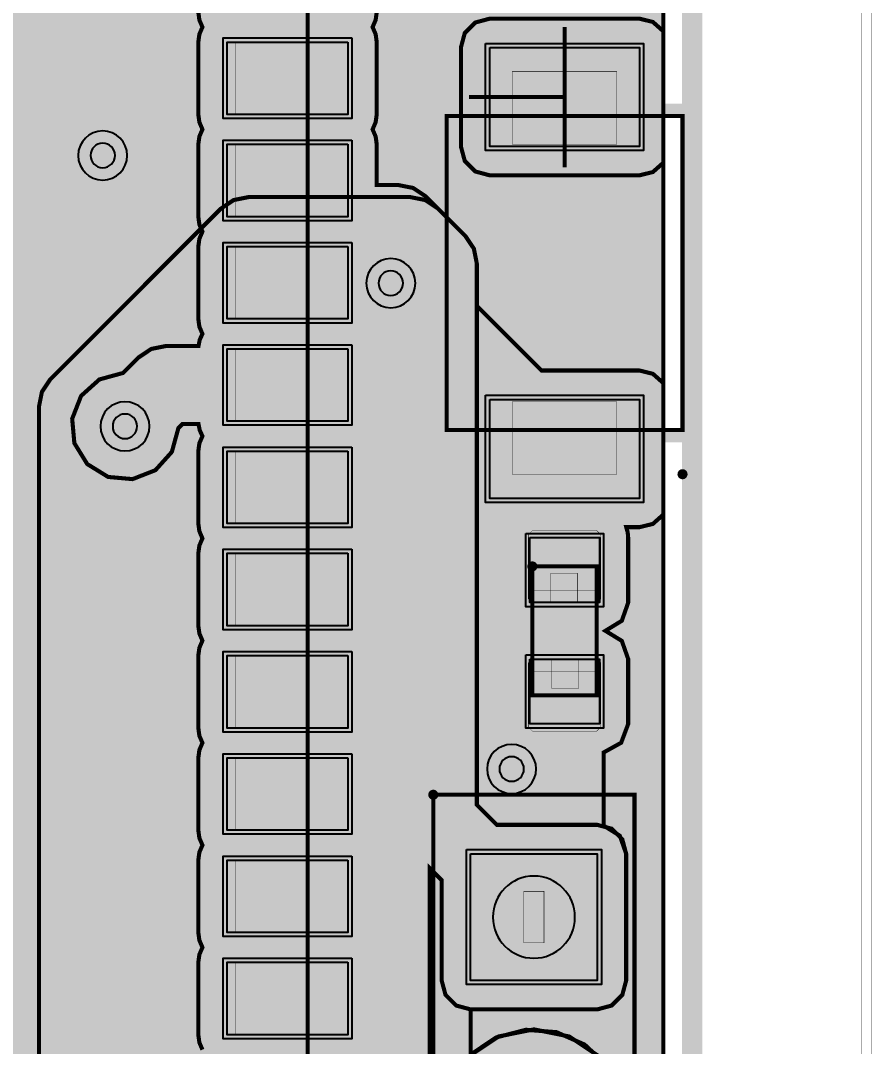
# Model space of a CAD drawing. Header units: millimetres. Extents: x -37.3 to -4.1, y -46.3 to 7.
# Drawn here: x -14.63 to -4.06, y -15.07 to -2.33 of the extents above; entities that cross this region are included whole.
import ezdxf

# ---------------------------------------------------------------- set-up
doc = ezdxf.new("R2010")
doc.units = ezdxf.units.MM
doc.header["$MEASUREMENT"] = 0
for name, color, linetype, true_color in [('Board-Outline-Layer', 7, 'Continuous', 0xff00ff), ('Bottom-Layer', 7, 'Continuous', 0x0000ff), ('Bottom-Paste-Mask-Layer', 7, 'Continuous', 0x800000), ('Bottom-Solder-Mask-Layer', 7, 'Continuous', 0xaa00ff), ('Component-Marking-Layer', 7, 'Continuous', 0x66ffcc), ('Component-Shape-Layer', 7, 'Continuous', 0x00cccc), ('Hole-Layer', 7, 'Continuous', 0x222222), ('Multi-Layer', 7, 'Continuous', 0xc0c0c0), ('Pin-Soldering-Layer', 7, 'Continuous', 0xcc9999), ('Top-Layer', 7, 'Continuous', 0xff0000), ('Top-Paste-Mask-Layer', 7, 'Continuous', 0x808080), ('Top-Silkscreen-Layer', 7, 'Continuous', 0xffcc00), ('Top-Solder-Mask-Layer', 7, 'Continuous', 0x800080)]:
    doc.layers.add(name, color=color, linetype=linetype, true_color=true_color)

msp = doc.modelspace()

# ---------------------------------------------------------------- hatches: boundary and pattern name
at = {"layer": 'Bottom-Layer'}
for points in [[(-12.201, -44.642), (-15.371, -44.642), (-15.125, -44.428), (-14.965, -44.144), (-14.91, -43.823), (-14.91, -43.223), (-15.005, -42.807), (-15.271, -42.474), (-15.655, -42.289), (-16.081, -42.289), (-16.465, -42.474), (-16.731, -42.807), (-16.826, -43.223), (-16.826, -43.823), (-16.771, -44.144), (-16.611, -44.428), (-16.366, -44.642), (-24.02, -44.642), (-23.775, -44.428), (-23.615, -44.144), (-23.56, -43.823), (-23.56, -43.223), (-23.655, -42.807), (-23.921, -42.474), (-24.305, -42.289), (-24.731, -42.289), (-25.115, -42.474), (-25.381, -42.807), (-25.476, -43.223), (-25.476, -43.823), (-25.421, -44.144), (-25.261, -44.428), (-25.016, -44.642), (-30.652, -44.642), (-30.373, -44.275), (-30.232, -43.837), (-30.246, -43.376), (-30.414, -42.946), (-30.715, -42.598), (-31.116, -42.37), (-30.847, -42.026), (-30.724, -41.607), (-30.765, -41.173), (-30.964, -40.784), (-31.293, -40.497), (-31.02, -40.276), (-30.825, -39.982), (-26.167, -39.982), (-25.186, -40.963), (-25.029, -41.068), (-24.843, -41.105), (-15.207, -41.105), (-14.567, -41.745), (-14.41, -41.85), (-14.224, -41.887), (-11.684, -41.887), (-11.498, -41.85), (-11.341, -41.745), (-8.039, -38.443), (-7.934, -38.286), (-7.897, -38.1), (-7.897, -35.123), (-7.746, -34.858), (-7.729, -34.554), (-7.851, -34.274), (-8.085, -34.078), (-8.382, -34.008), (-8.679, -34.078), (-8.913, -34.274), (-9.035, -34.554), (-9.018, -34.858), (-8.867, -35.123), (-8.867, -37.899), (-11.438, -40.47), (-11.499, -40.322), (-11.593, -40.193), (-11.593, -39.314), (-11.442, -39.049), (-11.425, -38.745), (-11.547, -38.465), (-11.781, -38.269), (-12.078, -38.199), (-12.375, -38.269), (-12.609, -38.465), (-12.73, -38.745), (-12.714, -39.049), (-12.563, -39.314), (-12.563, -40.193), (-12.699, -40.412), (-12.741, -40.666), (-12.683, -40.917), (-14.023, -40.917), (-14.663, -40.277), (-14.82, -40.172), (-15.006, -40.135), (-15.035, -40.135), (-14.979, -39.958), (-14.96, -39.773), (-14.96, -38.873), (-15.05, -38.479), (-15.302, -38.163), (-15.666, -37.988), (-16.07, -37.988), (-16.434, -38.163), (-16.686, -38.479), (-16.776, -38.873), (-16.776, -39.37), (-17.049, -39.182), (-17.378, -39.139), (-17.69, -39.25), (-17.917, -39.491), (-18.01, -39.809), (-17.948, -40.135), (-22.438, -40.135), (-22.376, -39.809), (-22.468, -39.491), (-22.696, -39.25), (-23.008, -39.139), (-23.337, -39.182), (-23.61, -39.37), (-23.61, -38.873), (-23.7, -38.479), (-23.952, -38.163), (-24.316, -37.988), (-24.72, -37.988), (-25.084, -38.163), (-25.336, -38.479), (-25.426, -38.873), (-25.426, -39.351), (-25.623, -39.154), (-25.781, -39.049), (-25.966, -39.012), (-30.825, -39.012), (-31.02, -38.719), (-31.293, -38.497), (-30.964, -38.21), (-30.765, -37.821), (-30.724, -37.387), (-30.847, -36.968), (-31.116, -36.624), (-30.706, -36.389), (-30.402, -36.028), (-30.24, -35.585), (-30.239, -35.113), (-30.4, -34.669), (-30.703, -34.307), (-31.112, -34.071), (-31.577, -33.989), (-32.177, -33.989), (-32.642, -34.071), (-33.051, -34.307), (-33.354, -34.669), (-33.515, -35.113), (-33.514, -35.585), (-33.352, -36.028), (-33.048, -36.389), (-32.638, -36.624), (-32.907, -36.968), (-33.03, -37.387), (-32.989, -37.821), (-32.79, -38.21), (-32.461, -38.497), (-32.767, -38.756), (-32.966, -39.103), (-33.035, -39.497), (-32.966, -39.891), (-32.767, -40.238), (-32.461, -40.497), (-32.79, -40.784), (-32.989, -41.173), (-33.03, -41.607), (-32.907, -42.026), (-32.638, -42.37), (-33.039, -42.598), (-33.34, -42.946), (-33.508, -43.376), (-33.522, -43.837), (-33.381, -44.275), (-33.102, -44.642), (-33.932, -44.642), (-33.932, -0.358), (-6.648, -0.358), (-6.648, -44.642), (-7.808, -44.642), (-7.771, -44.555), (-7.759, -44.461), (-7.759, -42.661), (-7.807, -42.482), (-7.938, -42.351), (-8.117, -42.303), (-9.917, -42.303), (-10.096, -42.351), (-10.227, -42.482), (-10.275, -42.661), (-10.275, -44.461), (-10.263, -44.555), (-10.226, -44.642), (-10.913, -44.642), (-10.564, -44.334), (-10.351, -43.92), (-10.303, -43.457), (-10.427, -43.009), (-10.705, -42.635), (-11.1, -42.389), (-11.557, -42.303), (-12.014, -42.389), (-12.409, -42.635), (-12.687, -43.009), (-12.811, -43.457), (-12.763, -43.92), (-12.55, -44.334)], [(-16.345, -20.866), (-16.45, -21.023), (-16.487, -21.209), (-16.487, -22.408), (-16.638, -22.673), (-16.655, -22.978), (-16.533, -23.257), (-16.299, -23.453), (-16.002, -23.523), (-15.705, -23.453), (-15.471, -23.257), (-15.349, -22.978), (-15.366, -22.673), (-15.517, -22.408), (-15.517, -21.41), (-13.82, -19.713), (-13.82, -21.826), (-14.119, -21.697), (-14.443, -21.726), (-14.715, -21.906), (-14.868, -22.193), (-14.866, -22.519), (-14.709, -22.804), (-14.709, -25.71), (-14.872, -26.021), (-14.853, -26.372), (-14.658, -26.663), (-14.341, -26.815), (-23.391, -35.865), (-23.733, -35.974), (-23.968, -36.245), (-24.027, -36.6), (-23.893, -36.932), (-23.605, -37.147), (-23.248, -37.18), (-22.926, -37.022), (-22.733, -36.719), (-22.578, -36.985), (-22.319, -37.153), (-22.013, -37.185), (-21.725, -37.076), (-21.517, -36.848), (-21.435, -36.551), (-9.69, -24.806), (-9.585, -24.648), (-9.548, -24.463), (-9.548, -12.855), (-9.401, -13.003), (-9.401, -14.249), (-9.353, -14.428), (-9.221, -14.56), (-9.042, -14.608), (-7.468, -14.608), (-7.289, -14.56), (-7.157, -14.428), (-7.109, -14.249), (-7.109, -12.675), (-7.157, -12.496), (-7.289, -12.364), (-7.468, -12.316), (-8.714, -12.316), (-8.964, -12.067), (-8.964, -5.346), (-9.001, -5.16), (-9.106, -5.003), (-9.448, -4.661), (-9.605, -4.556), (-9.791, -4.519), (-11.799, -4.519), (-11.985, -4.556), (-12.142, -4.661), (-14.262, -6.781), (-14.367, -6.938), (-14.404, -7.124), (-14.404, -18.925)], [(-9.042, -12.675), (-7.468, -12.675), (-7.468, -14.249), (-9.042, -14.249)], [(-8.255, -14.856), (-8.693, -14.944), (-9.065, -15.192), (-9.313, -15.564), (-9.401, -16.002), (-9.313, -16.44), (-9.065, -16.812), (-8.693, -17.06), (-8.255, -17.148), (-7.817, -17.06), (-7.445, -16.812), (-7.197, -16.44), (-7.109, -16.002), (-7.197, -15.564), (-7.445, -15.192), (-7.817, -14.944)]]:
    msp.add_hatch(color=256, dxfattribs=at).paths.add_polyline_path(points)
at = {"layer": 'Bottom-Paste-Mask-Layer'}
msp.add_hatch(color=256, dxfattribs=at).paths.add_polyline_path([(-9.042, -12.675), (-7.468, -12.675), (-7.468, -14.249), (-9.042, -14.249)])
at = {"layer": 'Bottom-Solder-Mask-Layer'}
msp.add_hatch(color=256, dxfattribs=at).paths.add_polyline_path([(-9.093, -12.624), (-7.417, -12.624), (-7.417, -14.3), (-9.093, -14.3)])
at = {"layer": 'Component-Marking-Layer'}
for points in [[(-6.469, -7.961, 1), (-6.349, -7.961, 1)], [(-6.469, -7.961, 1), (-6.349, -7.961, 1)], [(-8.334, -9.106, 1), (-8.214, -9.106, 1)], [(-8.334, -9.106, 1), (-8.214, -9.106, 1)], [(-9.565, -11.942, 1), (-9.445, -11.942, 1)], [(-9.565, -11.942, 1), (-9.445, -11.942, 1)]]:
    msp.add_hatch(color=256, dxfattribs=at).paths.add_polyline_path(points)
at = {"layer": 'Hole-Layer'}
msp.add_hatch(color=256, dxfattribs=at).paths.add_polyline_path([(-8.765, -13.462, 1), (-7.745, -13.462, 1)])
at = {"layer": 'Multi-Layer'}
msp.add_hatch(color=256, dxfattribs=at).paths.add_polyline_path([(-9.042, -12.675), (-7.468, -12.675), (-7.468, -14.249), (-9.042, -14.249)])
msp.add_hatch(color=256, dxfattribs=at).paths.add_polyline_path([(-9.042, -12.675), (-7.468, -12.675), (-7.468, -14.249), (-9.042, -14.249)])
msp.add_hatch(color=256, dxfattribs=at).paths.add_polyline_path([(-9.042, -12.675), (-7.468, -12.675), (-7.468, -14.249), (-9.042, -14.249)])
at = {"layer": 'Pin-Soldering-Layer'}
for points in [[(-11.066, -3.493), (-11.966, -3.493), (-11.966, -2.593), (-11.066, -2.593)], [(-11.066, -3.493), (-11.966, -3.493), (-11.966, -2.593), (-11.066, -2.593)], [(-7.224, -2.961), (-7.224, -3.861), (-8.524, -3.861), (-8.524, -2.961)], [(-7.224, -2.961), (-7.224, -3.861), (-8.524, -3.861), (-8.524, -2.961)], [(-11.066, -4.763), (-11.966, -4.763), (-11.966, -3.863), (-11.066, -3.863)], [(-11.066, -4.763), (-11.966, -4.763), (-11.966, -3.863), (-11.066, -3.863)], [(-11.066, -6.033), (-11.966, -6.033), (-11.966, -5.133), (-11.066, -5.133)], [(-11.066, -6.033), (-11.966, -6.033), (-11.966, -5.133), (-11.066, -5.133)], [(-11.066, -7.303), (-11.966, -7.303), (-11.966, -6.403), (-11.066, -6.403)], [(-11.066, -7.303), (-11.966, -7.303), (-11.966, -6.403), (-11.066, -6.403)], [(-7.224, -7.961), (-8.524, -7.961), (-8.524, -7.061), (-7.224, -7.061)], [(-7.224, -7.961), (-8.524, -7.961), (-8.524, -7.061), (-7.224, -7.061)], [(-11.066, -8.573), (-11.966, -8.573), (-11.966, -7.673), (-11.066, -7.673)], [(-11.066, -8.573), (-11.966, -8.573), (-11.966, -7.673), (-11.066, -7.673)], [(-11.066, -9.843), (-11.966, -9.843), (-11.966, -8.943), (-11.066, -8.943)], [(-11.066, -9.843), (-11.966, -9.843), (-11.966, -8.943), (-11.066, -8.943)], [(-8.274, -9.106), (-7.474, -9.106), (-7.474, -9.406), (-8.274, -9.406)], [(-8.274, -9.106), (-7.474, -9.106), (-7.474, -9.406), (-8.274, -9.406)], [(-11.066, -11.113), (-11.966, -11.113), (-11.966, -10.213), (-11.066, -10.213)], [(-11.066, -11.113), (-11.966, -11.113), (-11.966, -10.213), (-11.066, -10.213)], [(-8.274, -10.706), (-8.274, -10.406), (-7.474, -10.406), (-7.474, -10.706)], [(-8.274, -10.706), (-8.274, -10.406), (-7.474, -10.406), (-7.474, -10.706)], [(-11.066, -12.383), (-11.966, -12.383), (-11.966, -11.483), (-11.066, -11.483)], [(-11.066, -12.383), (-11.966, -12.383), (-11.966, -11.483), (-11.066, -11.483)], [(-11.066, -13.653), (-11.966, -13.653), (-11.966, -12.753), (-11.066, -12.753)], [(-11.066, -13.653), (-11.966, -13.653), (-11.966, -12.753), (-11.066, -12.753)], [(-8.13, -13.142), (-8.13, -13.782), (-8.38, -13.782), (-8.38, -13.142)], [(-8.13, -13.142), (-8.13, -13.782), (-8.38, -13.782), (-8.38, -13.142)], [(-11.066, -14.923), (-11.966, -14.923), (-11.966, -14.023), (-11.066, -14.023)], [(-11.066, -14.923), (-11.966, -14.923), (-11.966, -14.023), (-11.066, -14.023)]]:
    msp.add_hatch(color=256, dxfattribs=at).paths.add_polyline_path(points)
at = {"layer": 'Top-Layer'}
for points in [[(-6.648, -0.358), (-6.648, -2.459), (-6.777, -2.344), (-6.944, -2.303), (-8.804, -2.303), (-8.983, -2.351), (-9.114, -2.482), (-9.162, -2.661), (-9.162, -3.891), (-9.114, -4.07), (-8.983, -4.201), (-8.804, -4.249), (-6.944, -4.249), (-6.777, -4.208), (-6.648, -4.093), (-6.648, -6.829), (-6.777, -6.714), (-6.944, -6.673), (-8.161, -6.673), (-8.964, -5.87), (-8.964, -5.346), (-9.001, -5.16), (-9.106, -5.003), (-9.598, -4.511), (-9.755, -4.406), (-9.941, -4.369), (-10.208, -4.369), (-10.208, -3.863), (-10.221, -3.767), (-10.259, -3.678), (-10.221, -3.589), (-10.208, -3.493), (-10.208, -2.593), (-10.221, -2.497), (-10.259, -2.408), (-10.221, -2.319), (-10.208, -2.223), (-10.208, -1.323), (-10.256, -1.144), (-10.387, -1.013), (-10.566, -0.965), (-12.066, -0.965), (-12.245, -1.013), (-12.376, -1.144), (-12.424, -1.323), (-12.424, -2.223), (-12.411, -2.319), (-12.373, -2.408), (-12.411, -2.497), (-12.424, -2.593), (-12.424, -3.493), (-12.411, -3.589), (-12.373, -3.678), (-12.411, -3.767), (-12.424, -3.863), (-12.424, -4.763), (-12.411, -4.859), (-12.373, -4.948), (-12.411, -5.037), (-12.424, -5.133), (-12.424, -6.033), (-12.411, -6.129), (-12.373, -6.218), (-12.406, -6.29), (-12.422, -6.368), (-12.822, -6.368), (-13.008, -6.405), (-13.165, -6.51), (-13.358, -6.703), (-13.653, -6.784), (-13.88, -6.988), (-13.991, -7.272), (-13.964, -7.575), (-13.804, -7.835), (-13.544, -7.995), (-13.241, -8.022), (-12.957, -7.911), (-12.753, -7.684), (-12.672, -7.389), (-12.621, -7.338), (-12.422, -7.338), (-12.406, -7.416), (-12.373, -7.488), (-12.411, -7.577), (-12.424, -7.673), (-12.424, -8.573), (-12.411, -8.669), (-12.373, -8.758), (-12.411, -8.847), (-12.424, -8.943), (-12.424, -9.843), (-12.411, -9.939), (-12.373, -10.028), (-12.411, -10.117), (-12.424, -10.213), (-12.424, -11.113), (-12.411, -11.209), (-12.373, -11.298), (-12.411, -11.387), (-12.424, -11.483), (-12.424, -12.383), (-12.411, -12.479), (-12.373, -12.568), (-12.411, -12.657), (-12.424, -12.753), (-12.424, -13.653), (-12.411, -13.749), (-12.373, -13.838), (-12.411, -13.927), (-12.424, -14.023), (-12.424, -14.923), (-12.411, -15.019), (-12.373, -15.108), (-12.411, -15.197), (-12.424, -15.293), (-12.424, -16.193), (-12.411, -16.289), (-12.373, -16.378), (-12.411, -16.467), (-12.424, -16.563), (-12.424, -17.463), (-12.411, -17.559), (-12.373, -17.648), (-12.411, -17.737), (-12.424, -17.833), (-12.424, -18.028), (-12.47, -18.021), (-12.515, -18.019), (-25.618, -18.019), (-27.302, -16.335), (-27.302, -7.557), (-27.339, -7.372), (-27.444, -7.214), (-27.607, -7.051), (-27.655, -7.009), (-27.708, -6.974), (-27.708, -6.403), (-27.721, -6.307), (-27.759, -6.218), (-27.721, -6.129), (-27.708, -6.033), (-27.708, -5.133), (-27.721, -5.037), (-27.759, -4.948), (-27.721, -4.859), (-27.708, -4.763), (-27.708, -3.863), (-27.721, -3.767), (-27.759, -3.678), (-27.721, -3.589), (-27.708, -3.493), (-27.708, -2.593), (-27.721, -2.497), (-27.759, -2.408), (-27.721, -2.319), (-27.708, -2.223), (-27.708, -1.323), (-27.756, -1.144), (-27.887, -1.013), (-28.066, -0.965), (-29.566, -0.965), (-29.745, -1.013), (-29.876, -1.144), (-29.924, -1.323), (-29.924, -2.223), (-29.911, -2.319), (-29.873, -2.408), (-29.906, -2.48), (-29.923, -2.558), (-32.634, -2.558), (-32.82, -2.595), (-32.977, -2.7), (-33.301, -3.024), (-33.345, -3.074), (-33.381, -3.13), (-33.619, -3.242), (-33.716, -3.487), (-33.716, -4.387), (-33.64, -4.608), (-33.443, -4.735), (-33.443, -4.917), (-33.64, -5.044), (-33.716, -5.265), (-33.716, -6.165), (-33.668, -6.344), (-33.537, -6.475), (-33.358, -6.523), (-32.836, -6.523), (-31.792, -7.567), (-31.792, -19.148), (-32.855, -20.211), (-32.96, -20.368), (-32.997, -20.554), (-32.997, -26.986), (-32.96, -27.172), (-32.855, -27.329), (-31.798, -28.386), (-31.878, -28.503), (-31.906, -28.642), (-31.906, -29.799), (-31.859, -29.977), (-31.729, -30.108), (-31.551, -30.157), (-31.147, -30.561), (-31.453, -30.561), (-31.632, -30.609), (-31.763, -30.74), (-31.811, -30.919), (-31.811, -31.819), (-31.763, -31.998), (-31.632, -32.129), (-31.453, -32.177), (-30.653, -32.177), (-30.482, -32.134), (-30.353, -32.015), (-30.26, -32.111), (-30.138, -32.167), (-30.138, -32.603), (-30.26, -32.659), (-30.353, -32.755), (-30.482, -32.636), (-30.653, -32.593), (-31.453, -32.593), (-31.632, -32.641), (-31.763, -32.772), (-31.811, -32.951), (-31.811, -33.851), (-31.804, -33.921), (-31.784, -33.989), (-32.177, -33.989), (-32.642, -34.071), (-33.051, -34.307), (-33.354, -34.669), (-33.515, -35.113), (-33.514, -35.585), (-33.352, -36.028), (-33.048, -36.389), (-32.638, -36.624), (-32.907, -36.968), (-33.03, -37.387), (-32.989, -37.821), (-32.79, -38.21), (-32.461, -38.497), (-32.816, -38.819), (-33.01, -39.257), (-33.01, -39.737), (-32.816, -40.175), (-32.461, -40.497), (-32.743, -40.728), (-32.939, -41.035), (-33.03, -41.388), (-33.007, -41.752), (-32.872, -42.09), (-32.638, -42.37), (-33.039, -42.598), (-33.34, -42.946), (-33.508, -43.376), (-33.522, -43.837), (-33.381, -44.275), (-33.102, -44.642), (-33.932, -44.642), (-33.932, -0.358)], [(-10.566, -2.593), (-10.566, -3.493), (-12.066, -3.493), (-12.066, -2.593)], [(-8.804, -2.661), (-6.944, -2.661), (-6.944, -3.891), (-8.804, -3.891)], [(-10.566, -3.863), (-10.566, -4.763), (-12.066, -4.763), (-12.066, -3.863)], [(-10.566, -5.133), (-10.566, -6.033), (-12.066, -6.033), (-12.066, -5.133)], [(-10.566, -6.403), (-10.566, -7.303), (-12.066, -7.303), (-12.066, -6.403)], [(-8.804, -7.031), (-6.944, -7.031), (-6.944, -8.261), (-8.804, -8.261)], [(-10.566, -7.673), (-10.566, -8.573), (-12.066, -8.573), (-12.066, -7.673)], [(-6.944, -8.619), (-6.777, -8.578), (-6.648, -8.463), (-6.648, -20.72), (-6.762, -20.647), (-6.894, -20.622), (-7.888, -20.622), (-7.888, -20.369), (-6.846, -19.327), (-6.74, -19.169), (-6.703, -18.984), (-6.703, -18.1), (-6.74, -17.915), (-6.846, -17.757), (-7.009, -17.594), (-7.009, -16.763), (-7.046, -16.577), (-7.151, -16.42), (-7.178, -16.393), (-7.11, -16.018), (-7.168, -15.641), (-7.346, -15.305), (-7.625, -15.045), (-7.974, -14.891), (-8.354, -14.861), (-8.723, -14.956), (-9.04, -15.168), (-9.04, -14.608), (-7.468, -14.608), (-7.289, -14.56), (-7.157, -14.428), (-7.109, -14.249), (-7.109, -12.675), (-7.188, -12.451), (-7.389, -12.325), (-7.389, -11.417), (-7.171, -11.296), (-7.084, -11.063), (-7.084, -10.256), (-7.163, -10.031), (-7.367, -9.906), (-7.163, -9.781), (-7.084, -9.556), (-7.084, -8.749), (-7.09, -8.683), (-7.108, -8.619)], [(-8.306, -8.749), (-7.442, -8.749), (-7.442, -9.556), (-8.306, -9.556)], [(-10.566, -8.943), (-10.566, -9.843), (-12.066, -9.843), (-12.066, -8.943)], [(-10.566, -10.213), (-10.566, -11.113), (-12.066, -11.113), (-12.066, -10.213)], [(-8.306, -10.256), (-7.442, -10.256), (-7.442, -11.063), (-8.306, -11.063)], [(-10.566, -11.483), (-10.566, -12.383), (-12.066, -12.383), (-12.066, -11.483)], [(-9.042, -12.675), (-7.468, -12.675), (-7.468, -14.249), (-9.042, -14.249)], [(-10.566, -12.753), (-10.566, -13.653), (-12.066, -13.653), (-12.066, -12.753)], [(-10.566, -14.023), (-10.566, -14.923), (-12.066, -14.923), (-12.066, -14.023)]]:
    msp.add_hatch(color=256, dxfattribs=at).paths.add_polyline_path(points)
at = {"layer": 'Top-Paste-Mask-Layer'}
for points in [[(-10.566, -2.593), (-10.566, -3.493), (-12.066, -3.493), (-12.066, -2.593)], [(-8.804, -2.661), (-6.944, -2.661), (-6.944, -3.891), (-8.804, -3.891)], [(-10.566, -3.863), (-10.566, -4.763), (-12.066, -4.763), (-12.066, -3.863)], [(-10.566, -5.133), (-10.566, -6.033), (-12.066, -6.033), (-12.066, -5.133)], [(-10.566, -6.403), (-10.566, -7.303), (-12.066, -7.303), (-12.066, -6.403)], [(-8.804, -7.031), (-6.944, -7.031), (-6.944, -8.261), (-8.804, -8.261)], [(-10.566, -7.673), (-10.566, -8.573), (-12.066, -8.573), (-12.066, -7.673)], [(-8.324, -8.711), (-8.274, -8.661), (-7.474, -8.661), (-7.424, -8.711), (-7.424, -9.511), (-7.474, -9.561), (-7.716, -9.561), (-7.716, -9.191), (-8.046, -9.191), (-8.046, -9.561), (-8.274, -9.561), (-8.324, -9.511)], [(-8.324, -8.711), (-8.274, -8.661), (-7.474, -8.661), (-7.424, -8.711), (-7.424, -9.511), (-7.474, -9.561), (-7.716, -9.561), (-7.716, -9.191), (-8.046, -9.191), (-8.046, -9.561), (-8.274, -9.561), (-8.324, -9.511)], [(-10.566, -8.943), (-10.566, -9.843), (-12.066, -9.843), (-12.066, -8.943)], [(-10.566, -10.213), (-10.566, -11.113), (-12.066, -11.113), (-12.066, -10.213)], [(-7.424, -11.101), (-7.474, -11.151), (-8.274, -11.151), (-8.324, -11.101), (-8.324, -10.301), (-8.274, -10.251), (-8.032, -10.251), (-8.032, -10.621), (-7.702, -10.621), (-7.702, -10.251), (-7.474, -10.251), (-7.424, -10.301)], [(-7.424, -11.101), (-7.474, -11.151), (-8.274, -11.151), (-8.324, -11.101), (-8.324, -10.301), (-8.274, -10.251), (-8.032, -10.251), (-8.032, -10.621), (-7.702, -10.621), (-7.702, -10.251), (-7.474, -10.251), (-7.424, -10.301)], [(-10.566, -11.483), (-10.566, -12.383), (-12.066, -12.383), (-12.066, -11.483)], [(-9.042, -12.675), (-7.468, -12.675), (-7.468, -14.249), (-9.042, -14.249)], [(-10.566, -12.753), (-10.566, -13.653), (-12.066, -13.653), (-12.066, -12.753)], [(-10.566, -14.023), (-10.566, -14.923), (-12.066, -14.923), (-12.066, -14.023)]]:
    msp.add_hatch(color=256, dxfattribs=at).paths.add_polyline_path(points)
at = {"layer": 'Top-Solder-Mask-Layer'}
for points in [[(-10.516, -2.543), (-10.516, -3.543), (-12.116, -3.543), (-12.116, -2.543)], [(-8.855, -2.61), (-6.893, -2.61), (-6.893, -3.942), (-8.855, -3.942)], [(-10.516, -3.813), (-10.516, -4.813), (-12.116, -4.813), (-12.116, -3.813)], [(-10.516, -5.083), (-10.516, -6.083), (-12.116, -6.083), (-12.116, -5.083)], [(-10.516, -6.353), (-10.516, -7.353), (-12.116, -7.353), (-12.116, -6.353)], [(-8.855, -6.98), (-6.893, -6.98), (-6.893, -8.312), (-8.855, -8.312)], [(-10.516, -7.623), (-10.516, -8.623), (-12.116, -8.623), (-12.116, -7.623)], [(-8.357, -8.699), (-7.391, -8.699), (-7.391, -9.607), (-8.357, -9.607)], [(-10.516, -8.893), (-10.516, -9.893), (-12.116, -9.893), (-12.116, -8.893)], [(-10.516, -10.163), (-10.516, -11.163), (-12.116, -11.163), (-12.116, -10.163)], [(-8.357, -10.205), (-7.391, -10.205), (-7.391, -11.113), (-8.357, -11.113)], [(-10.516, -11.433), (-10.516, -12.433), (-12.116, -12.433), (-12.116, -11.433)], [(-10.516, -12.703), (-10.516, -13.703), (-12.116, -13.703), (-12.116, -12.703)], [(-9.093, -12.624), (-7.417, -12.624), (-7.417, -14.3), (-9.093, -14.3)], [(-10.516, -13.973), (-10.516, -14.973), (-12.116, -14.973), (-12.116, -13.973)]]:
    msp.add_hatch(color=256, dxfattribs=at).paths.add_polyline_path(points)

# ---------------------------------------------------------------- linework, layer by layer
at = {"layer": 'Board-Outline-Layer', "const_width": 0.254}
msp.add_lwpolyline([(-34.29, -45), (-34.29, 0), (-6.29, 0), (-6.29, -45)], close=True, dxfattribs=at)
at = {"layer": 'Bottom-Layer'}
for points, const_width in [([(-35.941, -45.593), (-35.941, 1.143), (-4.064, 1.143), (-4.064, -45.593)], 0.00508), ([(-8.255, -14.856), (-8.693, -14.944), (-9.065, -15.192), (-9.313, -15.564), (-9.401, -16.002), (-9.313, -16.44), (-9.065, -16.812), (-8.693, -17.06), (-8.255, -17.148), (-7.817, -17.06), (-7.445, -16.812), (-7.197, -16.44), (-7.109, -16.002), (-7.197, -15.564), (-7.445, -15.192), (-7.817, -14.944)], 0.0508)]:
    msp.add_lwpolyline(points, close=True, dxfattribs=dict(at, const_width=const_width))
for points, const_width in [([(-33.932, -44.642), (-33.932, -0.358), (-6.648, -0.358), (-6.648, -44.642)], 0.0508), ([(-9.548, -24.463), (-9.548, -12.855), (-9.401, -13.003), (-9.401, -14.249), (-9.353, -14.428), (-9.221, -14.56), (-9.042, -14.608), (-7.468, -14.608), (-7.289, -14.56), (-7.157, -14.428), (-7.109, -14.249), (-7.109, -12.675), (-7.157, -12.496), (-7.289, -12.364), (-7.468, -12.316), (-8.714, -12.316), (-8.964, -12.067), (-8.964, -5.346), (-9.001, -5.16), (-9.106, -5.003), (-9.448, -4.661), (-9.605, -4.556), (-9.791, -4.519), (-11.799, -4.519), (-11.985, -4.556), (-12.142, -4.661), (-14.262, -6.781), (-14.367, -6.938), (-14.404, -7.124), (-14.404, -18.925)], 0.0508), ([(-11.799, -5.004), (-13.919, -7.124)], 0.254), ([(-9.791, -5.004), (-11.799, -5.004)], 0.254), ([(-9.449, -5.346), (-9.791, -5.004)], 0.254), ([(-9.449, -12.268), (-9.449, -5.346)], 0.254), ([(-10.033, -24.463), (-10.033, -5.588)], 0.254), ([(-13.919, -7.124), (-13.919, -19.126)], 0.254), ([(-13.335, -26.495), (-13.335, -7.366)], 0.254), ([(-8.255, -13.462), (-9.449, -12.268)], 0.254)]:
    msp.add_lwpolyline(points, dxfattribs=dict(at, const_width=const_width))
msp.add_lwpolyline([(-9.042, -12.675), (-7.468, -12.675), (-7.468, -14.249), (-9.042, -14.249)], close=True, dxfattribs=at)
at = {"layer": 'Bottom-Paste-Mask-Layer'}
msp.add_lwpolyline([(-9.042, -12.675), (-7.468, -12.675), (-7.468, -14.249), (-9.042, -14.249)], close=True, dxfattribs=at)
at = {"layer": 'Bottom-Solder-Mask-Layer'}
msp.add_lwpolyline([(-9.093, -12.624), (-7.417, -12.624), (-7.417, -14.3), (-9.093, -14.3)], close=True, dxfattribs=at)
at = {"layer": 'Component-Marking-Layer', "const_width": 0.00508}
for points in [[(-6.469, -7.961, 1), (-6.349, -7.961, 1)], [(-6.469, -7.961, 1), (-6.349, -7.961, 1)], [(-8.334, -9.106, 1), (-8.214, -9.106, 1)], [(-8.334, -9.106, 1), (-8.214, -9.106, 1)]]:
    msp.add_lwpolyline(points, format="xyb", close=True, dxfattribs=at)
msp.add_lwpolyline([(-9.565, -11.942, 1), (-9.445, -11.942), (-9.445, -11.942, 1), (-9.565, -11.942)], format="xyb", dxfattribs=at)
msp.add_lwpolyline([(-9.565, -11.942, 1), (-9.445, -11.942), (-9.445, -11.942, 1), (-9.565, -11.942)], format="xyb", dxfattribs=at)
at = {"layer": 'Component-Shape-Layer', "const_width": 0.0508}
for points in [[(-29.066, -19.773), (-29.066, 5.727), (-11.066, 5.727), (-11.066, -19.773)], [(-29.066, -19.773), (-29.066, 5.727), (-11.066, 5.727), (-11.066, -19.773)], [(-6.409, -7.411), (-9.339, -7.411), (-9.339, -3.511), (-6.409, -3.511)], [(-6.409, -7.411), (-9.339, -7.411), (-9.339, -3.511), (-6.409, -3.511)], [(-8.274, -9.106), (-7.474, -9.106), (-7.474, -10.706), (-8.274, -10.706)], [(-8.274, -9.106), (-7.474, -9.106), (-7.474, -10.706), (-8.274, -10.706)], [(-9.505, -20.062), (-9.505, -11.942), (-7.005, -11.942), (-7.005, -20.062)], [(-9.505, -20.062), (-9.505, -11.942), (-7.005, -11.942), (-7.005, -20.062)]]:
    msp.add_lwpolyline(points, close=True, dxfattribs=at)
at = {"layer": 'Hole-Layer'}
for points in [[(-13.764, -4.002, 1), (-13.459, -4.002), (-13.459, -4.002, 1), (-13.764, -4.002)], [(-10.186, -5.588, 1), (-9.881, -5.588), (-9.881, -5.588, 1), (-10.186, -5.588)], [(-13.488, -7.366, 1), (-13.183, -7.366), (-13.183, -7.366, 1), (-13.488, -7.366)], [(-8.684, -11.622, 1), (-8.379, -11.622), (-8.379, -11.622, 1), (-8.684, -11.622)], [(-8.765, -13.462, 1), (-7.745, -13.462), (-7.745, -13.462, 1), (-8.765, -13.462)]]:
    msp.add_lwpolyline(points, format="xyb", dxfattribs=at)
at = {"layer": 'Multi-Layer'}
for points in [[(-13.917, -4.002, 1), (-13.307, -4.002), (-13.307, -4.002, 1), (-13.917, -4.002)], [(-10.338, -5.588, 1), (-9.728, -5.588), (-9.728, -5.588, 1), (-10.338, -5.588)], [(-13.64, -7.366, 1), (-13.03, -7.366), (-13.03, -7.366, 1), (-13.64, -7.366)], [(-8.837, -11.622, 1), (-8.227, -11.622), (-8.227, -11.622, 1), (-8.837, -11.622)]]:
    msp.add_lwpolyline(points, format="xyb", dxfattribs=at)
msp.add_lwpolyline([(-9.042, -12.675), (-7.468, -12.675), (-7.468, -14.249), (-9.042, -14.249)], close=True, dxfattribs=at)
msp.add_lwpolyline([(-9.042, -12.675), (-7.468, -12.675), (-7.468, -14.249), (-9.042, -14.249)], close=True, dxfattribs=at)
msp.add_lwpolyline([(-9.042, -12.675), (-7.468, -12.675), (-7.468, -14.249), (-9.042, -14.249)], close=True, dxfattribs=at)
at = {"layer": 'Pin-Soldering-Layer', "const_width": 0.00508}
for points in [[(-11.066, -3.493), (-11.966, -3.493), (-11.966, -2.593), (-11.066, -2.593)], [(-11.066, -3.493), (-11.966, -3.493), (-11.966, -2.593), (-11.066, -2.593)], [(-7.224, -2.961), (-7.224, -3.861), (-8.524, -3.861), (-8.524, -2.961)], [(-7.224, -2.961), (-7.224, -3.861), (-8.524, -3.861), (-8.524, -2.961)], [(-11.066, -4.763), (-11.966, -4.763), (-11.966, -3.863), (-11.066, -3.863)], [(-11.066, -4.763), (-11.966, -4.763), (-11.966, -3.863), (-11.066, -3.863)], [(-11.066, -6.033), (-11.966, -6.033), (-11.966, -5.133), (-11.066, -5.133)], [(-11.066, -6.033), (-11.966, -6.033), (-11.966, -5.133), (-11.066, -5.133)], [(-11.066, -7.303), (-11.966, -7.303), (-11.966, -6.403), (-11.066, -6.403)], [(-11.066, -7.303), (-11.966, -7.303), (-11.966, -6.403), (-11.066, -6.403)], [(-7.224, -7.961), (-8.524, -7.961), (-8.524, -7.061), (-7.224, -7.061)], [(-7.224, -7.961), (-8.524, -7.961), (-8.524, -7.061), (-7.224, -7.061)], [(-11.066, -8.573), (-11.966, -8.573), (-11.966, -7.673), (-11.066, -7.673)], [(-11.066, -8.573), (-11.966, -8.573), (-11.966, -7.673), (-11.066, -7.673)], [(-11.066, -9.843), (-11.966, -9.843), (-11.966, -8.943), (-11.066, -8.943)], [(-11.066, -9.843), (-11.966, -9.843), (-11.966, -8.943), (-11.066, -8.943)], [(-8.274, -9.106), (-7.474, -9.106), (-7.474, -9.406), (-8.274, -9.406)], [(-8.274, -9.106), (-7.474, -9.106), (-7.474, -9.406), (-8.274, -9.406)], [(-11.066, -11.113), (-11.966, -11.113), (-11.966, -10.213), (-11.066, -10.213)], [(-11.066, -11.113), (-11.966, -11.113), (-11.966, -10.213), (-11.066, -10.213)], [(-8.274, -10.706), (-8.274, -10.406), (-7.474, -10.406), (-7.474, -10.706)], [(-8.274, -10.706), (-8.274, -10.406), (-7.474, -10.406), (-7.474, -10.706)], [(-11.066, -12.383), (-11.966, -12.383), (-11.966, -11.483), (-11.066, -11.483)], [(-11.066, -12.383), (-11.966, -12.383), (-11.966, -11.483), (-11.066, -11.483)], [(-11.066, -13.653), (-11.966, -13.653), (-11.966, -12.753), (-11.066, -12.753)], [(-11.066, -13.653), (-11.966, -13.653), (-11.966, -12.753), (-11.066, -12.753)], [(-8.13, -13.142), (-8.13, -13.782), (-8.38, -13.782), (-8.38, -13.142)], [(-8.13, -13.142), (-8.13, -13.782), (-8.38, -13.782), (-8.38, -13.142)], [(-11.066, -14.923), (-11.966, -14.923), (-11.966, -14.023), (-11.066, -14.023)], [(-11.066, -14.923), (-11.966, -14.923), (-11.966, -14.023), (-11.066, -14.023)]]:
    msp.add_lwpolyline(points, close=True, dxfattribs=at)
at = {"layer": 'Top-Layer', "const_width": 0.00508}
msp.add_lwpolyline([(-35.814, -45.72), (-35.814, 0.889), (-4.191, 0.889), (-4.191, -45.72)], close=True, dxfattribs=at)
at = {"layer": 'Top-Layer'}
for points, const_width in [([(-6.648, -0.358), (-6.648, -2.459), (-6.777, -2.344), (-6.944, -2.303), (-8.804, -2.303), (-8.983, -2.351), (-9.114, -2.482), (-9.162, -2.661), (-9.162, -3.891), (-9.114, -4.07), (-8.983, -4.201), (-8.804, -4.249), (-6.944, -4.249), (-6.777, -4.208), (-6.648, -4.093), (-6.648, -6.829), (-6.777, -6.714), (-6.944, -6.673), (-8.161, -6.673), (-8.964, -5.87), (-8.964, -5.346), (-9.001, -5.16), (-9.106, -5.003), (-9.598, -4.511), (-9.755, -4.406), (-9.941, -4.369), (-10.208, -4.369), (-10.208, -3.863), (-10.221, -3.767), (-10.259, -3.678), (-10.221, -3.589), (-10.208, -3.493), (-10.208, -2.593), (-10.221, -2.497), (-10.259, -2.408), (-10.221, -2.319), (-10.208, -2.223)], 0.0508), ([(-12.424, -2.223), (-12.411, -2.319), (-12.373, -2.408), (-12.411, -2.497), (-12.424, -2.593), (-12.424, -3.493), (-12.411, -3.589), (-12.373, -3.678), (-12.411, -3.767), (-12.424, -3.863), (-12.424, -4.763), (-12.411, -4.859), (-12.373, -4.948), (-12.411, -5.037), (-12.424, -5.133), (-12.424, -6.033), (-12.411, -6.129), (-12.373, -6.218), (-12.406, -6.29), (-12.422, -6.368), (-12.822, -6.368), (-13.008, -6.405), (-13.165, -6.51), (-13.358, -6.703), (-13.653, -6.784), (-13.88, -6.988), (-13.991, -7.272), (-13.964, -7.575), (-13.804, -7.835), (-13.544, -7.995), (-13.241, -8.022), (-12.957, -7.911), (-12.753, -7.684), (-12.672, -7.389), (-12.621, -7.338), (-12.422, -7.338), (-12.406, -7.416), (-12.373, -7.488), (-12.411, -7.577), (-12.424, -7.673), (-12.424, -8.573), (-12.411, -8.669), (-12.373, -8.758), (-12.411, -8.847), (-12.424, -8.943), (-12.424, -9.843), (-12.411, -9.939), (-12.373, -10.028), (-12.411, -10.117), (-12.424, -10.213), (-12.424, -11.113), (-12.411, -11.209), (-12.373, -11.298), (-12.411, -11.387), (-12.424, -11.483), (-12.424, -12.383), (-12.411, -12.479), (-12.373, -12.568), (-12.411, -12.657), (-12.424, -12.753), (-12.424, -13.653), (-12.411, -13.749), (-12.373, -13.838), (-12.411, -13.927), (-12.424, -14.023), (-12.424, -14.923), (-12.411, -15.019), (-12.373, -15.108)], 0.0508), ([(-7.874, -3.276), (-7.874, -2.405)], 0.0508), ([(-7.874, -3.276), (-9.061, -3.276)], 0.0508), ([(-7.874, -3.276), (-7.874, -4.148)], 0.0508), ([(-11.207, -4.313), (-11.316, -4.313)], 0.254), ([(-10.666, -4.854), (-11.207, -4.313)], 0.254), ([(-9.941, -4.854), (-10.666, -4.854)], 0.254), ([(-9.449, -5.346), (-9.941, -4.854)], 0.254), ([(-9.449, -6.071), (-9.449, -5.346)], 0.254), ([(-11.311, -5.588), (-11.316, -5.583)], 0.254), ([(-10.033, -5.588), (-11.311, -5.588)], 0.254), ([(-7.874, -7.646), (-9.449, -6.071)], 0.254), ([(-13.335, -7.366), (-12.822, -6.853)], 0.254), ([(-12.822, -6.853), (-11.316, -6.853)], 0.254), ([(-7.874, -9.153), (-7.874, -7.646)], 0.254), ([(-10.546, -8.123), (-11.316, -8.123)], 0.254), ([(-10.033, -8.636), (-10.546, -8.123)], 0.254), ([(-7.346, -15.305), (-7.625, -15.045), (-7.974, -14.891), (-8.354, -14.861), (-8.723, -14.956), (-9.04, -15.168), (-9.04, -14.608), (-7.468, -14.608), (-7.289, -14.56), (-7.157, -14.428), (-7.109, -14.249), (-7.109, -12.675), (-7.188, -12.451), (-7.389, -12.325), (-7.389, -11.417), (-7.171, -11.296), (-7.084, -11.063), (-7.084, -10.256), (-7.163, -10.031), (-7.367, -9.906), (-7.163, -9.781), (-7.084, -9.556), (-7.084, -8.749), (-7.09, -8.683), (-7.108, -8.619), (-6.944, -8.619), (-6.777, -8.578), (-6.648, -8.463), (-6.648, -20.72)], 0.0508), ([(-10.033, -21.019), (-10.033, -8.636)], 0.254), ([(-7.874, -13.081), (-7.874, -10.659)], 0.254), ([(-8.255, -13.462), (-7.874, -13.081)], 0.254), ([(-9.525, -14.224), (-8.763, -13.462)], 0.254), ([(-8.763, -13.462), (-8.255, -13.462)], 0.254), ([(-9.525, -25.211), (-9.525, -14.224)], 0.254)]:
    msp.add_lwpolyline(points, dxfattribs=dict(at, const_width=const_width))
for points in [[(-10.566, -2.593), (-10.566, -3.493), (-12.066, -3.493), (-12.066, -2.593)], [(-8.804, -2.661), (-6.944, -2.661), (-6.944, -3.891), (-8.804, -3.891)], [(-10.566, -3.863), (-10.566, -4.763), (-12.066, -4.763), (-12.066, -3.863)], [(-10.566, -5.133), (-10.566, -6.033), (-12.066, -6.033), (-12.066, -5.133)], [(-10.566, -6.403), (-10.566, -7.303), (-12.066, -7.303), (-12.066, -6.403)], [(-8.804, -7.031), (-6.944, -7.031), (-6.944, -8.261), (-8.804, -8.261)], [(-10.566, -7.673), (-10.566, -8.573), (-12.066, -8.573), (-12.066, -7.673)], [(-8.306, -8.749), (-7.442, -8.749), (-7.442, -9.556), (-8.306, -9.556)], [(-10.566, -8.943), (-10.566, -9.843), (-12.066, -9.843), (-12.066, -8.943)], [(-10.566, -10.213), (-10.566, -11.113), (-12.066, -11.113), (-12.066, -10.213)], [(-8.306, -10.256), (-7.442, -10.256), (-7.442, -11.063), (-8.306, -11.063)], [(-10.566, -11.483), (-10.566, -12.383), (-12.066, -12.383), (-12.066, -11.483)], [(-9.042, -12.675), (-7.468, -12.675), (-7.468, -14.249), (-9.042, -14.249)], [(-10.566, -12.753), (-10.566, -13.653), (-12.066, -13.653), (-12.066, -12.753)], [(-10.566, -14.023), (-10.566, -14.923), (-12.066, -14.923), (-12.066, -14.023)]]:
    msp.add_lwpolyline(points, close=True, dxfattribs=at)
at = {"layer": 'Top-Paste-Mask-Layer'}
for points in [[(-10.566, -2.593), (-10.566, -3.493), (-12.066, -3.493), (-12.066, -2.593)], [(-8.804, -2.661), (-6.944, -2.661), (-6.944, -3.891), (-8.804, -3.891)], [(-10.566, -3.863), (-10.566, -4.763), (-12.066, -4.763), (-12.066, -3.863)], [(-10.566, -5.133), (-10.566, -6.033), (-12.066, -6.033), (-12.066, -5.133)], [(-10.566, -6.403), (-10.566, -7.303), (-12.066, -7.303), (-12.066, -6.403)], [(-8.804, -7.031), (-6.944, -7.031), (-6.944, -8.261), (-8.804, -8.261)], [(-10.566, -7.673), (-10.566, -8.573), (-12.066, -8.573), (-12.066, -7.673)], [(-10.566, -8.943), (-10.566, -9.843), (-12.066, -9.843), (-12.066, -8.943)], [(-10.566, -10.213), (-10.566, -11.113), (-12.066, -11.113), (-12.066, -10.213)], [(-10.566, -11.483), (-10.566, -12.383), (-12.066, -12.383), (-12.066, -11.483)], [(-9.042, -12.675), (-7.468, -12.675), (-7.468, -14.249), (-9.042, -14.249)], [(-10.566, -12.753), (-10.566, -13.653), (-12.066, -13.653), (-12.066, -12.753)], [(-10.566, -14.023), (-10.566, -14.923), (-12.066, -14.923), (-12.066, -14.023)]]:
    msp.add_lwpolyline(points, close=True, dxfattribs=at)
at = {"layer": 'Top-Paste-Mask-Layer', "const_width": 0.00508}
for points in [[(-8.324, -8.711), (-8.274, -8.661), (-7.474, -8.661), (-7.424, -8.711), (-7.424, -9.511), (-7.474, -9.561), (-7.716, -9.561), (-7.716, -9.191), (-8.046, -9.191), (-8.046, -9.561), (-8.274, -9.561), (-8.324, -9.511)], [(-8.324, -8.711), (-8.274, -8.661), (-7.474, -8.661), (-7.424, -8.711), (-7.424, -9.511), (-7.474, -9.561), (-7.716, -9.561), (-7.716, -9.191), (-8.046, -9.191), (-8.046, -9.561), (-8.274, -9.561), (-8.324, -9.511)], [(-7.424, -11.101), (-7.474, -11.151), (-8.274, -11.151), (-8.324, -11.101), (-8.324, -10.301), (-8.274, -10.251), (-8.032, -10.251), (-8.032, -10.621), (-7.702, -10.621), (-7.702, -10.251), (-7.474, -10.251), (-7.424, -10.301)], [(-7.424, -11.101), (-7.474, -11.151), (-8.274, -11.151), (-8.324, -11.101), (-8.324, -10.301), (-8.274, -10.251), (-8.032, -10.251), (-8.032, -10.621), (-7.702, -10.621), (-7.702, -10.251), (-7.474, -10.251), (-7.424, -10.301)]]:
    msp.add_lwpolyline(points, close=True, dxfattribs=at)
at = {"layer": 'Top-Silkscreen-Layer'}
for points, const_width in [([(-9.415, -3.435), (-8.984, -3.435)], 0.152), ([(-9.415, -7.487), (-9.415, -3.435)], 0.152), ([(-9.415, -3.435), (-8.984, -3.435)], 0.152), ([(-9.415, -7.487), (-9.415, -3.435)], 0.152), ([(-6.333, -3.435), (-6.764, -3.435)], 0.152), ([(-6.333, -3.435), (-6.764, -3.435)], 0.152), ([(-6.333, -7.487), (-6.333, -3.435)], 0.152), ([(-6.333, -7.487), (-6.333, -3.435)], 0.152), ([(-8.984, -7.487), (-9.415, -7.487)], 0.152), ([(-8.984, -7.487), (-9.415, -7.487)], 0.152), ([(-6.333, -7.487), (-6.764, -7.487)], 0.152), ([(-6.333, -7.487), (-6.764, -7.487)], 0.152), ([(-8.535, -9.48), (-8.535, -8.521)], 0.152), ([(-8.535, -8.521), (-7.213, -8.521)], 0.152), ([(-8.535, -9.48), (-8.535, -8.521)], 0.152), ([(-8.535, -8.521), (-7.213, -8.521)], 0.152), ([(-7.213, -8.521), (-7.213, -9.48)], 0.152), ([(-7.213, -8.521), (-7.213, -9.48)], 0.152), ([(-8.535, -10.332), (-8.535, -11.291)], 0.152), ([(-8.535, -10.332), (-8.535, -11.291)], 0.152), ([(-7.213, -11.291), (-7.213, -10.332)], 0.152), ([(-7.213, -11.291), (-7.213, -10.332)], 0.152), ([(-8.535, -11.291), (-7.213, -11.291)], 0.152), ([(-8.535, -11.291), (-7.213, -11.291)], 0.152), ([(-9.505, -11.942), (-9.505, -20.062)], 0.254), ([(-7.005, -11.942), (-9.505, -11.942)], 0.254), ([(-9.505, -11.942), (-9.505, -20.062)], 0.254), ([(-7.005, -11.942), (-9.505, -11.942)], 0.254), ([(-7.005, -20.062), (-7.005, -11.942)], 0.254), ([(-7.005, -20.062), (-7.005, -11.942)], 0.254), ([(-7.005, -14.732), (-9.505, -14.732)], 0.254), ([(-7.005, -14.732), (-9.505, -14.732)], 0.254)]:
    msp.add_lwpolyline(points, dxfattribs=dict(at, const_width=const_width))
at = {"layer": 'Top-Silkscreen-Layer', "const_width": 0.254}
msp.add_lwpolyline([(-8.774, -5.461, 1), (-6.974, -5.461), (-6.974, -5.461, 1), (-8.774, -5.461)], format="xyb", dxfattribs=at)
msp.add_lwpolyline([(-8.774, -5.461, 1), (-6.974, -5.461), (-6.974, -5.461, 1), (-8.774, -5.461)], format="xyb", dxfattribs=at)
at = {"layer": 'Top-Solder-Mask-Layer'}
for points in [[(-10.516, -2.543), (-10.516, -3.543), (-12.116, -3.543), (-12.116, -2.543)], [(-8.855, -2.61), (-6.893, -2.61), (-6.893, -3.942), (-8.855, -3.942)], [(-10.516, -3.813), (-10.516, -4.813), (-12.116, -4.813), (-12.116, -3.813)], [(-10.516, -5.083), (-10.516, -6.083), (-12.116, -6.083), (-12.116, -5.083)], [(-10.516, -6.353), (-10.516, -7.353), (-12.116, -7.353), (-12.116, -6.353)], [(-8.855, -6.98), (-6.893, -6.98), (-6.893, -8.312), (-8.855, -8.312)], [(-10.516, -7.623), (-10.516, -8.623), (-12.116, -8.623), (-12.116, -7.623)], [(-8.357, -8.699), (-7.391, -8.699), (-7.391, -9.607), (-8.357, -9.607)], [(-10.516, -8.893), (-10.516, -9.893), (-12.116, -9.893), (-12.116, -8.893)], [(-10.516, -10.163), (-10.516, -11.163), (-12.116, -11.163), (-12.116, -10.163)], [(-8.357, -10.205), (-7.391, -10.205), (-7.391, -11.113), (-8.357, -11.113)], [(-10.516, -11.433), (-10.516, -12.433), (-12.116, -12.433), (-12.116, -11.433)], [(-10.516, -12.703), (-10.516, -13.703), (-12.116, -13.703), (-12.116, -12.703)], [(-9.093, -12.624), (-7.417, -12.624), (-7.417, -14.3), (-9.093, -14.3)], [(-10.516, -13.973), (-10.516, -14.973), (-12.116, -14.973), (-12.116, -13.973)]]:
    msp.add_lwpolyline(points, close=True, dxfattribs=at)

doc.saveas('drawing.dxf')
